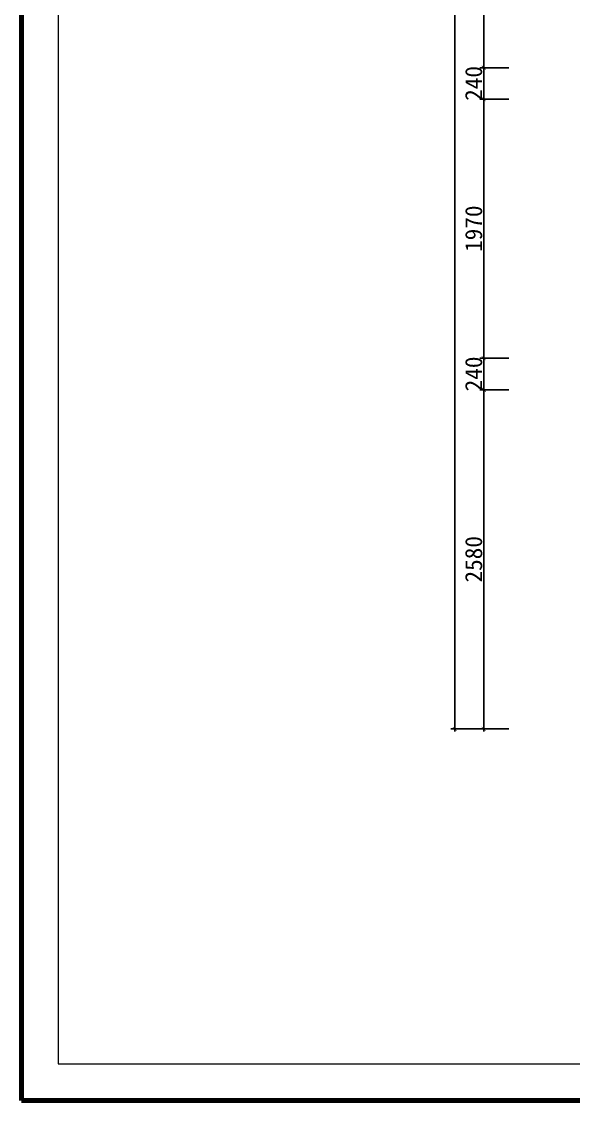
# Model space of a CAD drawing. Header units: millimetres. Extents: x 44393 to 91220, y 25301 to 41858.
# Drawn here: x 44393 to 48589, y 25301 to 33509 of the extents above; entities that cross this region are included whole.
import ezdxf

# ---------------------------------------------------------------- set-up
doc = ezdxf.new("R2010")
doc.units = ezdxf.units.MM
doc.layers.add('图框', color=165, linetype='Continuous', lineweight=0)
doc.styles.add('黑体', font='simhei.ttf')
doc.dimstyles.new('cf', dxfattribs={"dimtxt": 130, "dimasz": 30, "dimexe": 30, "dimexo": 30, "dimgap": 10, "dimtad": 1, "dimdec": 0, "dimdsep": 46, "dimtxsty": '黑体', "dimblk": 'ARCHTICK', "dimcen": 2.5, "dimdle": 20, "dimclrd": 251, "dimclre": 251, "dimclrt": 251, "dimadec": 0, "dimazin": 0, "dimtfac": 1, "dimtdec": 0, "dimtix": 1, "dimtmove": 0, "dimatfit": 3, "dimfxl": 1, "dimtzin": 0, "dimarcsym": 0})

# ---------------------------------------------------------------- blocks, each defined once
blk = doc.blocks.new('_ArchTick')
at = {"color": 0, "linetype": 'ByBlock', "const_width": 0.15}
blk.add_lwpolyline([(-0.5, -0.5), (0.5, 0.5)], dxfattribs=at)
blk = doc.blocks.new('*D155')
at = {"color": 251, "lineweight": -2, "transparency": 16777216}
for p, q in [((48097, 30708), (47877, 30708)), ((47907, 28108), (47907, 30728)), ((48097, 28128), (47877, 28128))]:
    blk.add_line(p, q, dxfattribs=at)
at = {"layer": 'DEFPOINTS', "color": 0, "transparency": 16777216}
for p in [(47907, 30708), (48127, 30708), (48127, 28128)]:
    blk.add_point(p, dxfattribs=at)
at = {"color": 251, "lineweight": -2, "transparency": 16777216, "xscale": 30, "yscale": 30, "zscale": 30}
for p, rotation in [((47907, 30708), 90), ((47907, 28128), 270)]:
    blk.add_blockref('_ArchTick', p, dxfattribs=dict(at, rotation=rotation))
at = {"color": 251, "lineweight": 90, "transparency": 16777216, "insert": (47831.3, 29418), "char_height": 130, "attachment_point": 5, "rotation": 90, "style": '黑体'}
blk.add_mtext('2580', dxfattribs=at)
blk = doc.blocks.new('*D156')
at = {"color": 251, "lineweight": -2, "transparency": 16777216}
for p, q in [((48097, 30948), (47877, 30948)), ((47907, 30948), (47907, 30978)), ((47907, 30708), (47907, 30948)), ((48097, 30708), (47877, 30708)), ((47907, 30708), (47907, 30678))]:
    blk.add_line(p, q, dxfattribs=at)
at = {"layer": 'DEFPOINTS', "color": 0, "transparency": 16777216}
for p in [(47907, 30948), (48127, 30948), (48127, 30708)]:
    blk.add_point(p, dxfattribs=at)
at = {"color": 251, "lineweight": -2, "transparency": 16777216, "xscale": 30, "yscale": 30, "zscale": 30}
for p, rotation in [((47907, 30948), 270), ((47907, 30708), 90)]:
    blk.add_blockref('_ArchTick', p, dxfattribs=dict(at, rotation=rotation))
at = {"color": 251, "lineweight": 90, "transparency": 16777216, "insert": (47831.3, 30828), "char_height": 130, "attachment_point": 5, "rotation": 90, "style": '黑体'}
blk.add_mtext('240', dxfattribs=at)
blk = doc.blocks.new('*D157')
at = {"color": 251, "lineweight": -2, "transparency": 16777216}
for p, q in [((48097, 32918), (47877, 32918)), ((47907, 30928), (47907, 32938)), ((48097, 30948), (47877, 30948))]:
    blk.add_line(p, q, dxfattribs=at)
at = {"layer": 'DEFPOINTS', "color": 0, "transparency": 16777216}
for p in [(47907, 32918), (48127, 32918), (48127, 30948)]:
    blk.add_point(p, dxfattribs=at)
at = {"color": 251, "lineweight": -2, "transparency": 16777216, "xscale": 30, "yscale": 30, "zscale": 30}
for p, rotation in [((47907, 32918), 90), ((47907, 30948), 270)]:
    blk.add_blockref('_ArchTick', p, dxfattribs=dict(at, rotation=rotation))
at = {"color": 251, "lineweight": 90, "transparency": 16777216, "insert": (47831.3, 31933), "char_height": 130, "attachment_point": 5, "rotation": 90, "style": '黑体'}
blk.add_mtext('1970', dxfattribs=at)
blk = doc.blocks.new('*D158')
at = {"color": 251, "lineweight": -2, "transparency": 16777216}
for p, q in [((48097, 33158), (47877, 33158)), ((47907, 33158), (47907, 33188)), ((47907, 32918), (47907, 33158)), ((48097, 32918), (47877, 32918)), ((47907, 32918), (47907, 32888))]:
    blk.add_line(p, q, dxfattribs=at)
at = {"layer": 'DEFPOINTS', "color": 0, "transparency": 16777216}
for p in [(47907, 33158), (48127, 33158), (48127, 32918)]:
    blk.add_point(p, dxfattribs=at)
at = {"color": 251, "lineweight": -2, "transparency": 16777216, "xscale": 30, "yscale": 30, "zscale": 30}
for p, rotation in [((47907, 33158), 270), ((47907, 32918), 90)]:
    blk.add_blockref('_ArchTick', p, dxfattribs=dict(at, rotation=rotation))
at = {"color": 251, "lineweight": 90, "transparency": 16777216, "insert": (47831.3, 33038), "char_height": 130, "attachment_point": 5, "rotation": 90, "style": '黑体'}
blk.add_mtext('240', dxfattribs=at)
blk = doc.blocks.new('*D159')
at = {"color": 251, "lineweight": -2, "transparency": 16777216}
for p, q in [((48097, 35598), (47877, 35598)), ((47907, 33138), (47907, 35618)), ((48097, 33158), (47877, 33158))]:
    blk.add_line(p, q, dxfattribs=at)
at = {"layer": 'DEFPOINTS', "color": 0, "transparency": 16777216}
for p in [(47907, 35598), (48127, 35598), (48127, 33158)]:
    blk.add_point(p, dxfattribs=at)
at = {"color": 251, "lineweight": -2, "transparency": 16777216, "xscale": 30, "yscale": 30, "zscale": 30}
for p, rotation in [((47907, 35598), 90), ((47907, 33158), 270)]:
    blk.add_blockref('_ArchTick', p, dxfattribs=dict(at, rotation=rotation))
at = {"color": 251, "lineweight": 90, "transparency": 16777216, "insert": (47831.3, 34378), "char_height": 130, "attachment_point": 5, "rotation": 90, "style": '黑体'}
blk.add_mtext('2440', dxfattribs=at)
blk = doc.blocks.new('*D163')
at = {"color": 251, "lineweight": -2, "transparency": 16777216}
for p, q in [((48097, 39688), (47657, 39688)), ((47687, 39708), (47687, 28108)), ((48097, 28128), (47657, 28128))]:
    blk.add_line(p, q, dxfattribs=at)
at = {"layer": 'DEFPOINTS', "color": 0, "transparency": 16777216}
for p in [(48127, 39688), (47687, 28128), (48127, 28128)]:
    blk.add_point(p, dxfattribs=at)
at = {"color": 251, "lineweight": -2, "transparency": 16777216, "xscale": 30, "yscale": 30, "zscale": 30}
for p, rotation in [((47687, 39688), 90), ((47687, 28128), 270)]:
    blk.add_blockref('_ArchTick', p, dxfattribs=dict(at, rotation=rotation))
at = {"color": 251, "lineweight": 90, "transparency": 16777216, "insert": (47611.3, 33908), "char_height": 130, "attachment_point": 5, "rotation": 90, "style": '黑体'}
blk.add_mtext('11560', dxfattribs=at)

msp = doc.modelspace()

# ---------------------------------------------------------------- linework, layer by layer
at = {"color": 1, "lineweight": 90}
msp.add_lwpolyline([(44393.2, 25301.3), (67806.7, 25301.3), (67806.7, 41858), (44393.2, 41858)], close=True, dxfattribs=at)
at = {"layer": '图框', "color": 142}
for p, q in [((44672.4, 41578.7), (44672.4, 25580.5)), ((44672.4, 25580.5), (67527.5, 25580.5))]:
    msp.add_line(p, q, dxfattribs=at)

# ---------------------------------------------------------------- dimensions: what is measured, and where the dimension line sits
at = {"color": 255, "lineweight": 90}
for base, p1, p2, angle, picture, middle in [((47687, 28128), (48127, 39688), (48127, 28128), 90, '*D163', (47611.3, 33908)), ((47907, 35598), (48127, 33158), (48127, 35598), 270, '*D159', (47831.3, 34378)), ((47907, 33158), (48127, 32918), (48127, 33158), 270, '*D158', (47831.3, 33038)), ((47907, 32918), (48127, 30948), (48127, 32918), 270, '*D157', (47831.3, 31933)), ((47907, 30948), (48127, 30708), (48127, 30948), 270, '*D156', (47831.3, 30828)), ((47907, 30708), (48127, 28128), (48127, 30708), 270, '*D155', (47831.3, 29418))]:
    dim = msp.add_linear_dim(base=base, p1=p1, p2=p2, angle=angle, dimstyle='cf', dxfattribs=at)
    dim.commit()
    dim.dimension.update_dxf_attribs({"geometry": picture, "text_midpoint": middle})

doc.saveas('drawing.dxf')
